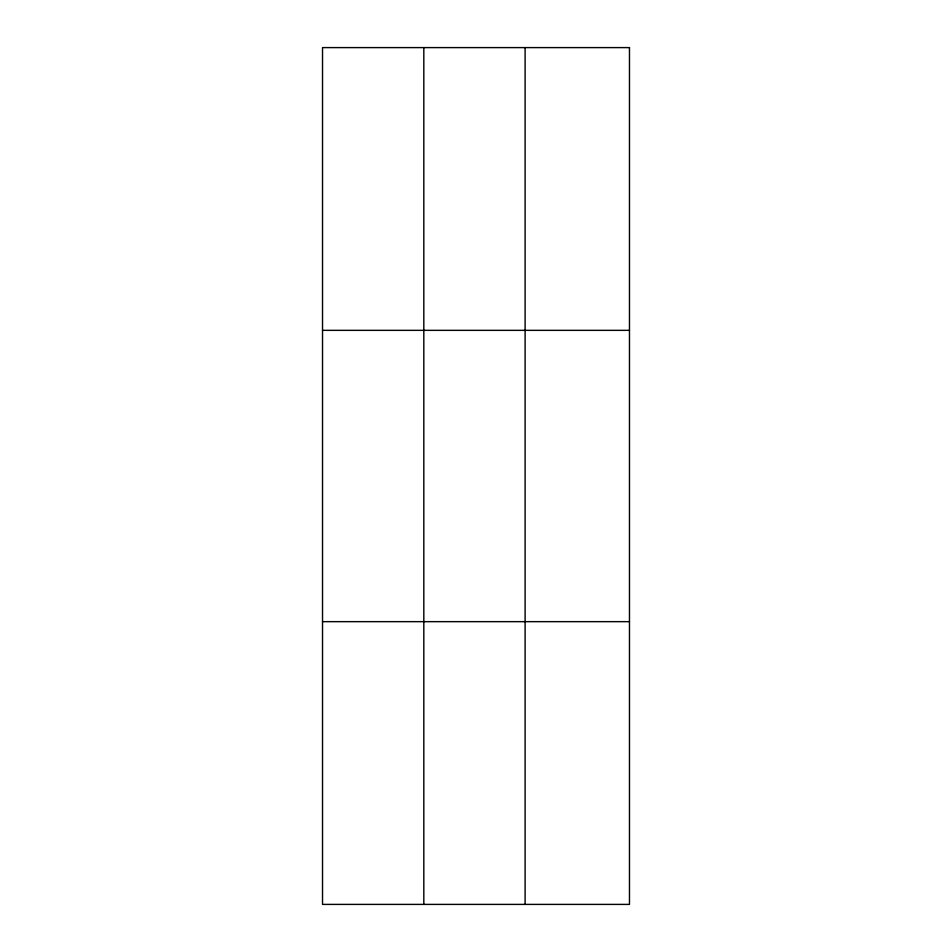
<?xml version="1.0" encoding="UTF-8"?>
<svg xmlns="http://www.w3.org/2000/svg" width="952" height="952" viewBox="0 0 952 952"><rect width="100%" height="100%" fill="white"/><g stroke="black" fill="none" stroke-linecap="round" stroke-linejoin="round"><path stroke-width="1.43" d="M423.818 47.6L423.818 904.4M525.111 47.6L525.111 904.4M322.526 330.344L629.474 330.344M322.526 621.656L629.474 621.656M629.474 47.6L629.474 904.4L322.526 904.4L322.526 47.6L629.474 47.6"/></g></svg>
